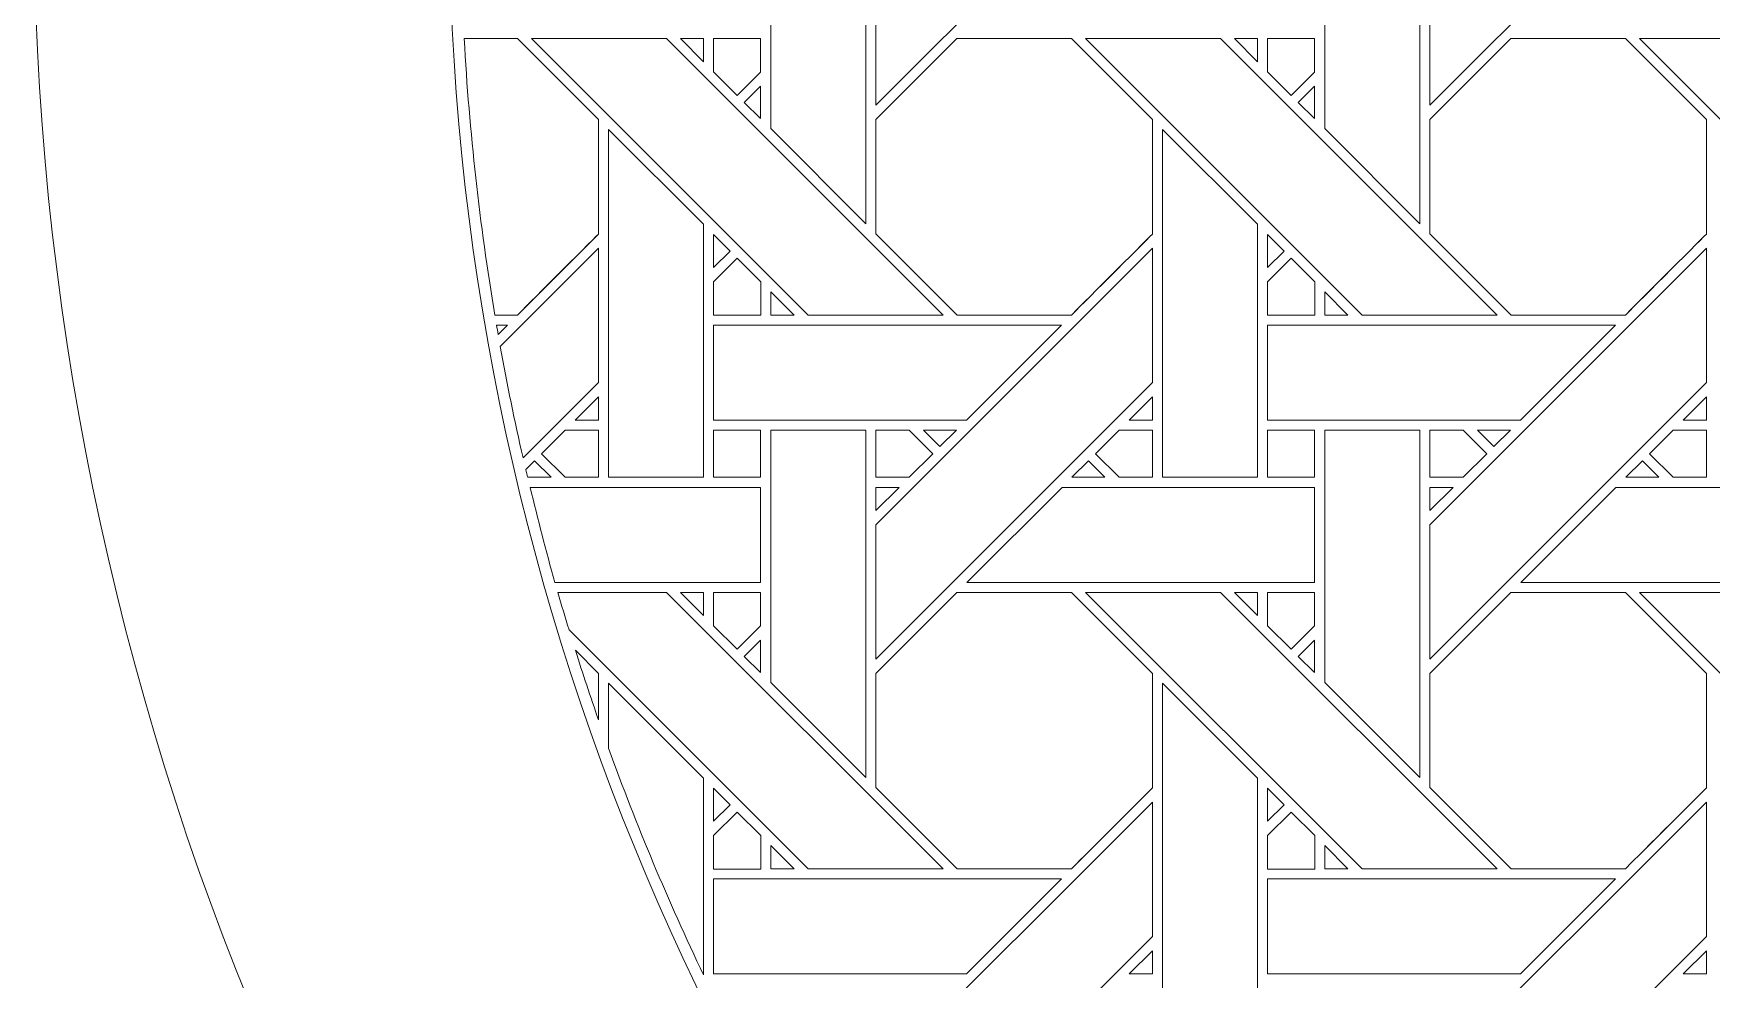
# Model space of a CAD drawing. Header units: inches. Extents: x 7.4 to 17.4, y 4.1 to 14.1.
# Drawn here: x 7.383 to 10.256, y 7.246 to 8.866 of the extents above; entities that cross this region are included whole.
import ezdxf

# ---------------------------------------------------------------- set-up
doc = ezdxf.new("R2010")
doc.units = ezdxf.units.IN
doc.header["$MEASUREMENT"] = 0
doc.layers.add('Design', color=7, linetype='Continuous', lineweight=0)

msp = doc.modelspace()

# ---------------------------------------------------------------- linework, layer by layer
at = {"layer": 'Design'}
for points, knots in [([(12.3829, 14.0948), (9.6214, 14.0948), (7.3829, 11.8562), (7.3829, 9.0948), (7.3829, 6.3333), (9.6214, 4.0948), (12.3829, 4.0948), (15.1443, 4.0948), (17.3829, 6.3333), (17.3829, 9.0948), (17.3829, 11.8562), (15.1443, 14.0948), (12.3829, 14.0948)], [0, 0, 0, 0, 1, 1, 1, 2, 2, 2, 3, 3, 3, 4, 4, 4, 4]), ([(12.3829, 13.3833), (10.0144, 13.3833), (8.0943, 11.4632), (8.0943, 9.0948), (8.0943, 6.7263), (10.0144, 4.8063), (12.3829, 4.8063), (14.7513, 4.8063), (16.6714, 6.7263), (16.6714, 9.0948), (16.6714, 11.4632), (14.7513, 13.3833), (12.3829, 13.3833)], [0, 0, 0, 0, 1, 1, 1, 2, 2, 2, 3, 3, 3, 4, 4, 4, 4]), ([(9.2992, 9.4467), (9.2992, 9.4467), (9.2992, 9.2166), (9.2992, 9.2166), (9.2992, 9.2166), (8.8255, 8.743), (8.8255, 8.743), (8.8255, 8.743), (8.8255, 8.9731), (8.8255, 8.9731), (8.8255, 8.9731), (9.2992, 9.4467), (9.2992, 9.4467)], [0, 0, 0, 0, 1, 1, 1, 2, 2, 2, 3, 3, 3, 4, 4, 4, 4]), ([(9.7742, 8.9731), (9.7742, 8.9731), (10.2479, 9.4467), (10.2479, 9.4467), (10.2479, 9.4467), (10.2479, 9.2166), (10.2479, 9.2166), (10.2479, 9.2166), (9.7742, 8.743), (9.7742, 8.743), (9.7742, 8.743), (9.7742, 8.9731), (9.7742, 8.9731)], [0, 0, 0, 0, 1, 1, 1, 2, 2, 2, 3, 3, 3, 4, 4, 4, 4]), ([(8.6454, 9.1352), (8.6454, 9.1352), (8.8083, 9.1352), (8.8083, 9.1352), (8.8083, 9.1352), (8.8083, 8.5401), (8.8083, 8.5401), (8.8083, 8.5401), (8.6454, 8.703), (8.6454, 8.703), (8.6454, 8.703), (8.6454, 9.1352), (8.6454, 9.1352)], [0, 0, 0, 0, 1, 1, 1, 2, 2, 2, 3, 3, 3, 4, 4, 4, 4]), ([(9.7571, 9.1352), (9.7571, 9.1352), (9.7571, 8.5401), (9.7571, 8.5401), (9.7571, 8.5401), (9.5942, 8.703), (9.5942, 8.703), (9.5942, 8.703), (9.5942, 9.1352), (9.5942, 9.1352), (9.5942, 9.1352), (9.7571, 9.1352), (9.7571, 9.1352)], [0, 0, 0, 0, 1, 1, 1, 2, 2, 2, 3, 3, 3, 4, 4, 4, 4]), ([(8.1204, 8.8573), (8.1204, 8.8573), (8.2116, 8.8573), (8.2116, 8.8573), (8.2116, 8.8573), (8.3504, 8.7186), (8.3504, 8.7186), (8.3504, 8.7186), (8.3504, 8.5224), (8.3504, 8.5224), (8.3326, 8.5044), (8.2207, 8.3927), (8.2117, 8.3837), (8.2117, 8.3837), (8.173, 8.3837), (8.173, 8.3837), (8.147, 8.5389), (8.1292, 8.6969), (8.1204, 8.8573)], [0, 0, 0, 0, 1, 1, 1, 2, 2, 2, 3, 3, 3, 4, 4, 4, 5, 5, 5, 6, 6, 6, 6]), ([(8.2116, 8.8573), (8.2116, 8.8573), (8.3504, 8.7186), (8.3504, 8.7186), (8.3504, 8.7186), (8.3504, 8.5224), (8.3504, 8.5224), (8.3324, 8.5042), (8.2205, 8.3925), (8.2117, 8.3837), (8.2117, 8.3837), (8.173, 8.3837), (8.173, 8.3837), (8.147, 8.5389), (8.1292, 8.6969), (8.1204, 8.8573), (8.1204, 8.8573), (8.2116, 8.8573), (8.2116, 8.8573)], [0, 0, 0, 0, 1, 1, 1, 2, 2, 2, 3, 3, 3, 4, 4, 4, 5, 5, 5, 6, 6, 6, 6]), ([(8.9405, 8.3837), (8.9405, 8.3837), (8.7095, 8.3837), (8.7095, 8.3837), (8.7095, 8.3837), (8.2359, 8.8573), (8.2359, 8.8573), (8.2359, 8.8573), (8.4669, 8.8573), (8.4669, 8.8573), (8.4669, 8.8573), (8.9405, 8.3837), (8.9405, 8.3837)], [0, 0, 0, 0, 1, 1, 1, 2, 2, 2, 3, 3, 3, 4, 4, 4, 4]), ([(8.491, 8.8573), (8.491, 8.8573), (8.5304, 8.8573), (8.5304, 8.8573), (8.5304, 8.8573), (8.5304, 8.8175), (8.5304, 8.8175), (8.5304, 8.8175), (8.491, 8.8573), (8.491, 8.8573)], [0, 0, 0, 0, 1, 1, 1, 2, 2, 2, 3, 3, 3, 3]), ([(8.6278, 8.8573), (8.6278, 8.8573), (8.6278, 8.7997), (8.6278, 8.7997), (8.6278, 8.7997), (8.5879, 8.7598), (8.5879, 8.7598), (8.5879, 8.7598), (8.5476, 8.8001), (8.5476, 8.8001), (8.5476, 8.8001), (8.5476, 8.8573), (8.5476, 8.8573), (8.5476, 8.8573), (8.6278, 8.8573), (8.6278, 8.8573)], [0, 0, 0, 0, 1, 1, 1, 2, 2, 2, 3, 3, 3, 4, 4, 4, 5, 5, 5, 5]), ([(8.6278, 8.7997), (8.6278, 8.7997), (8.5879, 8.7598), (8.5879, 8.7598), (8.5879, 8.7598), (8.5476, 8.8001), (8.5476, 8.8001), (8.5476, 8.8001), (8.5476, 8.8573), (8.5476, 8.8573), (8.5476, 8.8573), (8.6278, 8.8573), (8.6278, 8.8573), (8.6278, 8.8573), (8.6278, 8.7997), (8.6278, 8.7997)], [0, 0, 0, 0, 1, 1, 1, 2, 2, 2, 3, 3, 3, 4, 4, 4, 5, 5, 5, 5]), ([(8.9642, 8.8573), (8.9642, 8.8573), (9.1604, 8.8573), (9.1604, 8.8573), (9.1604, 8.8573), (9.2991, 8.7186), (9.2991, 8.7186), (9.2991, 8.7186), (9.2991, 8.5224), (9.2991, 8.5224), (9.2813, 8.5045), (9.1694, 8.3927), (9.1604, 8.3837), (9.1604, 8.3837), (8.9647, 8.3837), (8.9647, 8.3837), (8.9647, 8.3837), (8.8255, 8.5229), (8.8255, 8.5229), (8.8255, 8.5229), (8.8255, 8.7186), (8.8255, 8.7186), (8.8255, 8.7186), (8.9642, 8.8573), (8.9642, 8.8573)], [0, 0, 0, 0, 1, 1, 1, 2, 2, 2, 3, 3, 3, 4, 4, 4, 5, 5, 5, 6, 6, 6, 7, 7, 7, 8, 8, 8, 8]), ([(8.9642, 8.8573), (8.9642, 8.8573), (9.1604, 8.8573), (9.1604, 8.8573), (9.1604, 8.8573), (9.2991, 8.7186), (9.2991, 8.7186), (9.2991, 8.7186), (9.2991, 8.5224), (9.2991, 8.5224), (9.2811, 8.5043), (9.1692, 8.3926), (9.1604, 8.3837), (9.1604, 8.3837), (8.9647, 8.3837), (8.9647, 8.3837), (8.9647, 8.3837), (8.8255, 8.5229), (8.8255, 8.5229), (8.8255, 8.5229), (8.8255, 8.7186), (8.8255, 8.7186), (8.8255, 8.7186), (8.9642, 8.8573), (8.9642, 8.8573)], [0, 0, 0, 0, 1, 1, 1, 2, 2, 2, 3, 3, 3, 4, 4, 4, 5, 5, 5, 6, 6, 6, 7, 7, 7, 8, 8, 8, 8]), ([(9.4156, 8.8573), (9.4156, 8.8573), (9.8892, 8.3837), (9.8892, 8.3837), (9.8892, 8.3837), (9.6582, 8.3837), (9.6582, 8.3837), (9.6582, 8.3837), (9.1846, 8.8573), (9.1846, 8.8573), (9.1846, 8.8573), (9.4156, 8.8573), (9.4156, 8.8573)], [0, 0, 0, 0, 1, 1, 1, 2, 2, 2, 3, 3, 3, 4, 4, 4, 4]), ([(9.4791, 8.8573), (9.4791, 8.8573), (9.4791, 8.8175), (9.4791, 8.8175), (9.4791, 8.8175), (9.4397, 8.8573), (9.4397, 8.8573), (9.4397, 8.8573), (9.4791, 8.8573), (9.4791, 8.8573)], [0, 0, 0, 0, 1, 1, 1, 2, 2, 2, 3, 3, 3, 3]), ([(9.5766, 8.8573), (9.5766, 8.8573), (9.5766, 8.7997), (9.5766, 8.7997), (9.5766, 8.7997), (9.5366, 8.7598), (9.5366, 8.7598), (9.5366, 8.7598), (9.4963, 8.8001), (9.4963, 8.8001), (9.4963, 8.8001), (9.4963, 8.8573), (9.4963, 8.8573), (9.4963, 8.8573), (9.5766, 8.8573), (9.5766, 8.8573)], [0, 0, 0, 0, 1, 1, 1, 2, 2, 2, 3, 3, 3, 4, 4, 4, 5, 5, 5, 5]), ([(9.5366, 8.7598), (9.5366, 8.7598), (9.4963, 8.8001), (9.4963, 8.8001), (9.4963, 8.8001), (9.4963, 8.8573), (9.4963, 8.8573), (9.4963, 8.8573), (9.5766, 8.8573), (9.5766, 8.8573), (9.5766, 8.8573), (9.5766, 8.7997), (9.5766, 8.7997), (9.5766, 8.7997), (9.5366, 8.7598), (9.5366, 8.7598)], [0, 0, 0, 0, 1, 1, 1, 2, 2, 2, 3, 3, 3, 4, 4, 4, 5, 5, 5, 5]), ([(9.9129, 8.8573), (9.9129, 8.8573), (10.1091, 8.8573), (10.1091, 8.8573), (10.1091, 8.8573), (10.2478, 8.7186), (10.2478, 8.7186), (10.2478, 8.7186), (10.2478, 8.5224), (10.2478, 8.5224), (10.23, 8.5044), (10.1181, 8.3927), (10.1091, 8.3837), (10.1091, 8.3837), (9.9134, 8.3837), (9.9134, 8.3837), (9.9134, 8.3837), (9.7742, 8.5229), (9.7742, 8.5229), (9.7742, 8.5229), (9.7742, 8.7186), (9.7742, 8.7186), (9.7742, 8.7186), (9.9129, 8.8573), (9.9129, 8.8573)], [0, 0, 0, 0, 1, 1, 1, 2, 2, 2, 3, 3, 3, 4, 4, 4, 5, 5, 5, 6, 6, 6, 7, 7, 7, 8, 8, 8, 8]), ([(9.7742, 8.7186), (9.7742, 8.7186), (9.9129, 8.8573), (9.9129, 8.8573), (9.9129, 8.8573), (10.1091, 8.8573), (10.1091, 8.8573), (10.1091, 8.8573), (10.2478, 8.7186), (10.2478, 8.7186), (10.2478, 8.7186), (10.2478, 8.5224), (10.2478, 8.5224), (10.2302, 8.5046), (10.1183, 8.3929), (10.1091, 8.3837), (10.1091, 8.3837), (9.9134, 8.3837), (9.9134, 8.3837), (9.9134, 8.3837), (9.7742, 8.5229), (9.7742, 8.5229), (9.7742, 8.5229), (9.7742, 8.7186), (9.7742, 8.7186)], [0, 0, 0, 0, 1, 1, 1, 2, 2, 2, 3, 3, 3, 4, 4, 4, 5, 5, 5, 6, 6, 6, 7, 7, 7, 8, 8, 8, 8]), ([(10.1334, 8.8573), (10.1334, 8.8573), (10.3643, 8.8573), (10.3643, 8.8573), (10.3643, 8.8573), (10.8379, 8.3837), (10.8379, 8.3837), (10.8379, 8.3837), (10.6069, 8.3837), (10.6069, 8.3837), (10.6069, 8.3837), (10.1334, 8.8573), (10.1334, 8.8573)], [0, 0, 0, 0, 1, 1, 1, 2, 2, 2, 3, 3, 3, 4, 4, 4, 4]), ([(8.6279, 8.7755), (8.6279, 8.7755), (8.6279, 8.7203), (8.6279, 8.7203), (8.6279, 8.7203), (8.6001, 8.7477), (8.6001, 8.7477), (8.6001, 8.7477), (8.6279, 8.7755), (8.6279, 8.7755)], [0, 0, 0, 0, 1, 1, 1, 2, 2, 2, 3, 3, 3, 3]), ([(9.5766, 8.7755), (9.5766, 8.7755), (9.5766, 8.7203), (9.5766, 8.7203), (9.5766, 8.7203), (9.5488, 8.7477), (9.5488, 8.7477), (9.5488, 8.7477), (9.5766, 8.7755), (9.5766, 8.7755)], [0, 0, 0, 0, 1, 1, 1, 2, 2, 2, 3, 3, 3, 3]), ([(8.5303, 8.5394), (8.5303, 8.5394), (8.5303, 8.1057), (8.5303, 8.1057), (8.5303, 8.1057), (8.3676, 8.1057), (8.3676, 8.1057), (8.3676, 8.1057), (8.3676, 8.7015), (8.3676, 8.7015), (8.3676, 8.7015), (8.5303, 8.5394), (8.5303, 8.5394)], [0, 0, 0, 0, 1, 1, 1, 2, 2, 2, 3, 3, 3, 4, 4, 4, 4]), ([(9.4791, 8.5394), (9.4791, 8.5394), (9.4791, 8.1057), (9.4791, 8.1057), (9.4791, 8.1057), (9.3163, 8.1057), (9.3163, 8.1057), (9.3163, 8.1057), (9.3163, 8.7015), (9.3163, 8.7015), (9.3163, 8.7015), (9.4791, 8.5394), (9.4791, 8.5394)], [0, 0, 0, 0, 1, 1, 1, 2, 2, 2, 3, 3, 3, 4, 4, 4, 4]), ([(8.5476, 8.4651), (8.5476, 8.4651), (8.5476, 8.5219), (8.5476, 8.5219), (8.5476, 8.5219), (8.5758, 8.4933), (8.5758, 8.4933), (8.5758, 8.4933), (8.5476, 8.4651), (8.5476, 8.4651)], [0, 0, 0, 0, 1, 1, 1, 2, 2, 2, 3, 3, 3, 3]), ([(9.4964, 8.4651), (9.4964, 8.4651), (9.4964, 8.5219), (9.4964, 8.5219), (9.4964, 8.5219), (9.5246, 8.4933), (9.5246, 8.4933), (9.5246, 8.4933), (9.4964, 8.4651), (9.4964, 8.4651)], [0, 0, 0, 0, 1, 1, 1, 2, 2, 2, 3, 3, 3, 3]), ([(8.3504, 8.498), (8.3504, 8.498), (8.3504, 8.2679), (8.3504, 8.2679), (8.3504, 8.2679), (8.2213, 8.1388), (8.2213, 8.1388), (8.2068, 8.2019), (8.1938, 8.2656), (8.1822, 8.3297), (8.1822, 8.3297), (8.3504, 8.498), (8.3504, 8.498)], [0, 0, 0, 0, 1, 1, 1, 2, 2, 2, 3, 3, 3, 4, 4, 4, 4]), ([(8.5476, 8.3834), (8.5476, 8.3834), (8.5476, 8.4407), (8.5476, 8.4407), (8.5476, 8.4407), (8.5879, 8.4811), (8.5879, 8.4811), (8.5879, 8.4811), (8.6282, 8.4407), (8.6282, 8.4407), (8.6282, 8.4407), (8.6282, 8.3834), (8.6282, 8.3834), (8.6282, 8.3834), (8.5476, 8.3834), (8.5476, 8.3834)], [0, 0, 0, 0, 1, 1, 1, 2, 2, 2, 3, 3, 3, 4, 4, 4, 5, 5, 5, 5]), ([(8.5879, 8.4811), (8.5879, 8.4811), (8.6282, 8.4407), (8.6282, 8.4407), (8.6282, 8.4407), (8.6282, 8.3834), (8.6282, 8.3834), (8.6282, 8.3834), (8.5476, 8.3834), (8.5476, 8.3834), (8.5476, 8.3834), (8.5476, 8.4407), (8.5476, 8.4407), (8.5476, 8.4407), (8.5879, 8.4811), (8.5879, 8.4811)], [0, 0, 0, 0, 1, 1, 1, 2, 2, 2, 3, 3, 3, 4, 4, 4, 5, 5, 5, 5]), ([(8.8255, 8.0244), (8.8255, 8.0244), (9.2992, 8.498), (9.2992, 8.498), (9.2992, 8.498), (9.2992, 8.2679), (9.2992, 8.2679), (9.2992, 8.2679), (8.8255, 7.7943), (8.8255, 7.7943), (8.8255, 7.7943), (8.8255, 8.0244), (8.8255, 8.0244)], [0, 0, 0, 0, 1, 1, 1, 2, 2, 2, 3, 3, 3, 4, 4, 4, 4]), ([(9.4963, 8.3834), (9.4963, 8.3834), (9.4963, 8.4407), (9.4963, 8.4407), (9.4963, 8.4407), (9.5367, 8.4811), (9.5367, 8.4811), (9.5367, 8.4811), (9.577, 8.4407), (9.577, 8.4407), (9.577, 8.4407), (9.577, 8.3834), (9.577, 8.3834), (9.577, 8.3834), (9.4963, 8.3834), (9.4963, 8.3834)], [0, 0, 0, 0, 1, 1, 1, 2, 2, 2, 3, 3, 3, 4, 4, 4, 5, 5, 5, 5]), ([(9.5367, 8.4811), (9.5367, 8.4811), (9.577, 8.4407), (9.577, 8.4407), (9.577, 8.4407), (9.577, 8.3834), (9.577, 8.3834), (9.577, 8.3834), (9.4963, 8.3834), (9.4963, 8.3834), (9.4963, 8.3834), (9.4963, 8.4407), (9.4963, 8.4407), (9.4963, 8.4407), (9.5367, 8.4811), (9.5367, 8.4811)], [0, 0, 0, 0, 1, 1, 1, 2, 2, 2, 3, 3, 3, 4, 4, 4, 5, 5, 5, 5]), ([(9.7742, 8.0244), (9.7742, 8.0244), (10.2479, 8.498), (10.2479, 8.498), (10.2479, 8.498), (10.2479, 8.2679), (10.2479, 8.2679), (10.2479, 8.2679), (9.7742, 7.7943), (9.7742, 7.7943), (9.7742, 7.7943), (9.7742, 8.0244), (9.7742, 8.0244)], [0, 0, 0, 0, 1, 1, 1, 2, 2, 2, 3, 3, 3, 4, 4, 4, 4]), ([(8.6455, 8.3837), (8.6455, 8.3837), (8.6455, 8.4235), (8.6455, 8.4235), (8.6455, 8.4235), (8.6853, 8.3837), (8.6853, 8.3837), (8.6853, 8.3837), (8.6455, 8.3837), (8.6455, 8.3837)], [0, 0, 0, 0, 1, 1, 1, 2, 2, 2, 3, 3, 3, 3]), ([(9.634, 8.3837), (9.634, 8.3837), (9.5943, 8.3837), (9.5943, 8.3837), (9.5943, 8.3837), (9.5943, 8.4235), (9.5943, 8.4235), (9.5943, 8.4235), (9.634, 8.3837), (9.634, 8.3837)], [0, 0, 0, 0, 1, 1, 1, 2, 2, 2, 3, 3, 3, 3]), ([(8.1946, 8.3664), (8.1946, 8.3664), (8.1785, 8.3503), (8.1785, 8.3503), (8.1776, 8.3557), (8.1768, 8.3611), (8.1759, 8.3664), (8.1759, 8.3664), (8.1946, 8.3664), (8.1946, 8.3664)], [0, 0, 0, 0, 1, 1, 1, 2, 2, 2, 3, 3, 3, 3]), ([(8.5476, 8.2037), (8.5476, 8.2037), (8.5476, 8.3664), (8.5476, 8.3664), (8.5476, 8.3664), (9.1433, 8.3664), (9.1433, 8.3664), (9.1433, 8.3664), (8.9806, 8.2037), (8.9806, 8.2037), (8.9806, 8.2037), (8.5476, 8.2037), (8.5476, 8.2037)], [0, 0, 0, 0, 1, 1, 1, 2, 2, 2, 3, 3, 3, 4, 4, 4, 4]), ([(9.4964, 8.2037), (9.4964, 8.2037), (9.4964, 8.3664), (9.4964, 8.3664), (9.4964, 8.3664), (10.0921, 8.3664), (10.0921, 8.3664), (10.0921, 8.3664), (9.9293, 8.2037), (9.9293, 8.2037), (9.9293, 8.2037), (9.4964, 8.2037), (9.4964, 8.2037)], [0, 0, 0, 0, 1, 1, 1, 2, 2, 2, 3, 3, 3, 4, 4, 4, 4]), ([(8.3107, 8.2038), (8.3107, 8.2038), (8.3504, 8.2435), (8.3504, 8.2435), (8.3504, 8.2435), (8.3504, 8.2038), (8.3504, 8.2038), (8.3504, 8.2038), (8.3107, 8.2038), (8.3107, 8.2038)], [0, 0, 0, 0, 1, 1, 1, 2, 2, 2, 3, 3, 3, 3]), ([(9.2594, 8.2038), (9.2594, 8.2038), (9.2992, 8.2435), (9.2992, 8.2435), (9.2992, 8.2435), (9.2992, 8.2038), (9.2992, 8.2038), (9.2992, 8.2038), (9.2594, 8.2038), (9.2594, 8.2038)], [0, 0, 0, 0, 1, 1, 1, 2, 2, 2, 3, 3, 3, 3]), ([(10.2081, 8.2038), (10.2081, 8.2038), (10.2479, 8.2435), (10.2479, 8.2435), (10.2479, 8.2435), (10.2479, 8.2038), (10.2479, 8.2038), (10.2479, 8.2038), (10.2081, 8.2038), (10.2081, 8.2038)], [0, 0, 0, 0, 1, 1, 1, 2, 2, 2, 3, 3, 3, 3]), ([(8.2529, 8.1461), (8.2529, 8.1461), (8.2933, 8.1865), (8.2933, 8.1865), (8.2933, 8.1865), (8.3504, 8.1865), (8.3504, 8.1865), (8.3504, 8.1865), (8.3504, 8.1057), (8.3504, 8.1057), (8.3504, 8.1057), (8.2933, 8.1057), (8.2933, 8.1057), (8.2933, 8.1057), (8.2529, 8.1461), (8.2529, 8.1461)], [0, 0, 0, 0, 1, 1, 1, 2, 2, 2, 3, 3, 3, 4, 4, 4, 5, 5, 5, 5]), ([(8.3504, 8.1865), (8.3504, 8.1865), (8.3504, 8.1057), (8.3504, 8.1057), (8.3504, 8.1057), (8.2933, 8.1057), (8.2933, 8.1057), (8.2933, 8.1057), (8.2529, 8.1461), (8.2529, 8.1461), (8.2529, 8.1461), (8.2933, 8.1865), (8.2933, 8.1865), (8.2933, 8.1865), (8.3504, 8.1865), (8.3504, 8.1865)], [0, 0, 0, 0, 1, 1, 1, 2, 2, 2, 3, 3, 3, 4, 4, 4, 5, 5, 5, 5]), ([(8.6278, 8.1865), (8.6278, 8.1865), (8.6278, 8.1057), (8.6278, 8.1057), (8.6278, 8.1057), (8.5476, 8.1057), (8.5476, 8.1057), (8.5476, 8.1057), (8.5476, 8.1865), (8.5476, 8.1865), (8.5476, 8.1865), (8.6278, 8.1865), (8.6278, 8.1865)], [0, 0, 0, 0, 1, 1, 1, 2, 2, 2, 3, 3, 3, 4, 4, 4, 4]), ([(8.5476, 8.1865), (8.5476, 8.1865), (8.6278, 8.1865), (8.6278, 8.1865), (8.6278, 8.1865), (8.6278, 8.1057), (8.6278, 8.1057), (8.6278, 8.1057), (8.5476, 8.1057), (8.5476, 8.1057), (8.5476, 8.1057), (8.5476, 8.1865), (8.5476, 8.1865)], [0, 0, 0, 0, 1, 1, 1, 2, 2, 2, 3, 3, 3, 4, 4, 4, 4]), ([(8.8083, 8.1865), (8.8083, 8.1865), (8.8083, 7.5914), (8.8083, 7.5914), (8.8083, 7.5914), (8.6454, 7.7543), (8.6454, 7.7543), (8.6454, 7.7543), (8.6454, 8.1865), (8.6454, 8.1865), (8.6454, 8.1865), (8.8083, 8.1865), (8.8083, 8.1865)], [0, 0, 0, 0, 1, 1, 1, 2, 2, 2, 3, 3, 3, 4, 4, 4, 4]), ([(8.8825, 8.1865), (8.8877, 8.1813), (8.9184, 8.1505), (8.9228, 8.1461), (8.9228, 8.1461), (8.8824, 8.1057), (8.8824, 8.1057), (8.8824, 8.1057), (8.8255, 8.1057), (8.8255, 8.1057), (8.8255, 8.1057), (8.8255, 8.1865), (8.8255, 8.1865), (8.8255, 8.1865), (8.8825, 8.1865), (8.8825, 8.1865)], [0, 0, 0, 0, 1, 1, 1, 2, 2, 2, 3, 3, 3, 4, 4, 4, 5, 5, 5, 5]), ([(8.907, 8.162), (8.907, 8.162), (8.9228, 8.1461), (8.9228, 8.1461), (8.9228, 8.1461), (8.8824, 8.1057), (8.8824, 8.1057), (8.8824, 8.1057), (8.8255, 8.1057), (8.8255, 8.1057), (8.8255, 8.1057), (8.8255, 8.1865), (8.8255, 8.1865), (8.8255, 8.1865), (8.8825, 8.1865), (8.8825, 8.1865), (8.8825, 8.1865), (8.907, 8.162), (8.907, 8.162)], [0, 0, 0, 0, 1, 1, 1, 2, 2, 2, 3, 3, 3, 4, 4, 4, 5, 5, 5, 6, 6, 6, 6]), ([(8.9069, 8.1865), (8.9069, 8.1865), (8.9634, 8.1865), (8.9634, 8.1865), (8.9634, 8.1865), (8.9351, 8.1583), (8.9351, 8.1583), (8.9351, 8.1583), (8.9069, 8.1865), (8.9069, 8.1865)], [0, 0, 0, 0, 1, 1, 1, 2, 2, 2, 3, 3, 3, 3]), ([(9.242, 8.1057), (9.242, 8.1057), (9.2017, 8.1461), (9.2017, 8.1461), (9.2017, 8.1461), (9.2421, 8.1865), (9.2421, 8.1865), (9.2421, 8.1865), (9.2991, 8.1865), (9.2991, 8.1865), (9.2991, 8.1865), (9.2991, 8.1057), (9.2991, 8.1057), (9.2991, 8.1057), (9.242, 8.1057), (9.242, 8.1057)], [0, 0, 0, 0, 1, 1, 1, 2, 2, 2, 3, 3, 3, 4, 4, 4, 5, 5, 5, 5]), ([(9.2017, 8.1461), (9.2017, 8.1461), (9.2421, 8.1865), (9.2421, 8.1865), (9.2421, 8.1865), (9.2991, 8.1865), (9.2991, 8.1865), (9.2991, 8.1865), (9.2991, 8.1057), (9.2991, 8.1057), (9.2991, 8.1057), (9.242, 8.1057), (9.242, 8.1057), (9.242, 8.1057), (9.2017, 8.1461), (9.2017, 8.1461)], [0, 0, 0, 0, 1, 1, 1, 2, 2, 2, 3, 3, 3, 4, 4, 4, 5, 5, 5, 5]), ([(9.4963, 8.1865), (9.4963, 8.1865), (9.5766, 8.1865), (9.5766, 8.1865), (9.5766, 8.1865), (9.5766, 8.1057), (9.5766, 8.1057), (9.5766, 8.1057), (9.4963, 8.1057), (9.4963, 8.1057), (9.4963, 8.1057), (9.4963, 8.1865), (9.4963, 8.1865)], [0, 0, 0, 0, 1, 1, 1, 2, 2, 2, 3, 3, 3, 4, 4, 4, 4]), ([(9.5766, 8.1865), (9.5766, 8.1865), (9.5766, 8.1057), (9.5766, 8.1057), (9.5766, 8.1057), (9.4963, 8.1057), (9.4963, 8.1057), (9.4963, 8.1057), (9.4963, 8.1865), (9.4963, 8.1865), (9.4963, 8.1865), (9.5766, 8.1865), (9.5766, 8.1865)], [0, 0, 0, 0, 1, 1, 1, 2, 2, 2, 3, 3, 3, 4, 4, 4, 4]), ([(9.7571, 8.1865), (9.7571, 8.1865), (9.7571, 7.5914), (9.7571, 7.5914), (9.7571, 7.5914), (9.5942, 7.7543), (9.5942, 7.7543), (9.5942, 7.7543), (9.5942, 8.1865), (9.5942, 8.1865), (9.5942, 8.1865), (9.7571, 8.1865), (9.7571, 8.1865)], [0, 0, 0, 0, 1, 1, 1, 2, 2, 2, 3, 3, 3, 4, 4, 4, 4]), ([(9.8313, 8.1865), (9.8364, 8.1813), (9.8672, 8.1505), (9.8716, 8.1461), (9.8716, 8.1461), (9.8312, 8.1057), (9.8312, 8.1057), (9.8312, 8.1057), (9.7742, 8.1057), (9.7742, 8.1057), (9.7742, 8.1057), (9.7742, 8.1865), (9.7742, 8.1865), (9.7742, 8.1865), (9.8313, 8.1865), (9.8313, 8.1865)], [0, 0, 0, 0, 1, 1, 1, 2, 2, 2, 3, 3, 3, 4, 4, 4, 5, 5, 5, 5]), ([(9.7742, 8.1865), (9.7742, 8.1865), (9.8313, 8.1865), (9.8313, 8.1865), (9.8369, 8.1809), (9.8716, 8.1461), (9.8716, 8.1461), (9.8716, 8.1461), (9.8312, 8.1057), (9.8312, 8.1057), (9.8312, 8.1057), (9.7742, 8.1057), (9.7742, 8.1057), (9.7742, 8.1057), (9.7742, 8.1865), (9.7742, 8.1865)], [0, 0, 0, 0, 1, 1, 1, 2, 2, 2, 3, 3, 3, 4, 4, 4, 5, 5, 5, 5]), ([(9.9121, 8.1865), (9.9121, 8.1865), (9.8838, 8.1583), (9.8838, 8.1583), (9.8838, 8.1583), (9.8556, 8.1865), (9.8556, 8.1865), (9.8556, 8.1865), (9.9121, 8.1865), (9.9121, 8.1865)], [0, 0, 0, 0, 1, 1, 1, 2, 2, 2, 3, 3, 3, 3]), ([(10.2479, 8.1865), (10.2479, 8.1865), (10.2479, 8.1057), (10.2479, 8.1057), (10.2479, 8.1057), (10.1907, 8.1057), (10.1907, 8.1057), (10.1907, 8.1057), (10.1504, 8.1461), (10.1504, 8.1461), (10.1504, 8.1461), (10.1908, 8.1865), (10.1908, 8.1865), (10.1908, 8.1865), (10.2479, 8.1865), (10.2479, 8.1865)], [0, 0, 0, 0, 1, 1, 1, 2, 2, 2, 3, 3, 3, 4, 4, 4, 5, 5, 5, 5]), ([(10.1504, 8.1461), (10.1504, 8.1461), (10.1908, 8.1865), (10.1908, 8.1865), (10.1908, 8.1865), (10.2479, 8.1865), (10.2479, 8.1865), (10.2479, 8.1865), (10.2479, 8.1057), (10.2479, 8.1057), (10.2479, 8.1057), (10.1907, 8.1057), (10.1907, 8.1057), (10.1907, 8.1057), (10.1504, 8.1461), (10.1504, 8.1461)], [0, 0, 0, 0, 1, 1, 1, 2, 2, 2, 3, 3, 3, 4, 4, 4, 5, 5, 5, 5]), ([(8.2691, 8.1057), (8.2691, 8.1057), (8.2291, 8.1057), (8.2291, 8.1057), (8.2281, 8.1101), (8.2269, 8.1145), (8.2259, 8.119), (8.2259, 8.119), (8.2408, 8.1339), (8.2408, 8.1339), (8.2408, 8.1339), (8.2691, 8.1057), (8.2691, 8.1057)], [0, 0, 0, 0, 1, 1, 1, 2, 2, 2, 3, 3, 3, 4, 4, 4, 4]), ([(9.2178, 8.1057), (9.2178, 8.1057), (9.1613, 8.1057), (9.1613, 8.1057), (9.1613, 8.1057), (9.1896, 8.1339), (9.1896, 8.1339), (9.1896, 8.1339), (9.2178, 8.1057), (9.2178, 8.1057)], [0, 0, 0, 0, 1, 1, 1, 2, 2, 2, 3, 3, 3, 3]), ([(10.1666, 8.1057), (10.1666, 8.1057), (10.11, 8.1057), (10.11, 8.1057), (10.11, 8.1057), (10.1383, 8.1339), (10.1383, 8.1339), (10.1383, 8.1339), (10.1666, 8.1057), (10.1666, 8.1057)], [0, 0, 0, 0, 1, 1, 1, 2, 2, 2, 3, 3, 3, 3]), ([(8.6279, 8.0885), (8.6279, 8.0885), (8.6279, 7.9257), (8.6279, 7.9257), (8.6279, 7.9257), (8.2758, 7.9257), (8.2758, 7.9257), (8.2605, 7.9795), (8.2465, 8.0339), (8.2333, 8.0885), (8.2333, 8.0885), (8.6279, 8.0885), (8.6279, 8.0885)], [0, 0, 0, 0, 1, 1, 1, 2, 2, 2, 3, 3, 3, 4, 4, 4, 4]), ([(8.8653, 8.0885), (8.8653, 8.0885), (8.8255, 8.0487), (8.8255, 8.0487), (8.8255, 8.0487), (8.8255, 8.0885), (8.8255, 8.0885), (8.8255, 8.0885), (8.8653, 8.0885), (8.8653, 8.0885)], [0, 0, 0, 0, 1, 1, 1, 2, 2, 2, 3, 3, 3, 3]), ([(8.9813, 7.9257), (8.9813, 7.9257), (9.1442, 8.0885), (9.1442, 8.0885), (9.1442, 8.0885), (9.5766, 8.0885), (9.5766, 8.0885), (9.5766, 8.0885), (9.5766, 7.9257), (9.5766, 7.9257), (9.5766, 7.9257), (8.9813, 7.9257), (8.9813, 7.9257)], [0, 0, 0, 0, 1, 1, 1, 2, 2, 2, 3, 3, 3, 4, 4, 4, 4]), ([(9.8141, 8.0885), (9.8141, 8.0885), (9.7742, 8.0487), (9.7742, 8.0487), (9.7742, 8.0487), (9.7742, 8.0885), (9.7742, 8.0885), (9.7742, 8.0885), (9.8141, 8.0885), (9.8141, 8.0885)], [0, 0, 0, 0, 1, 1, 1, 2, 2, 2, 3, 3, 3, 3]), ([(10.0929, 8.0885), (10.0929, 8.0885), (10.5253, 8.0885), (10.5253, 8.0885), (10.5253, 8.0885), (10.5253, 7.9257), (10.5253, 7.9257), (10.5253, 7.9257), (9.9301, 7.9257), (9.9301, 7.9257), (9.9301, 7.9257), (10.0929, 8.0885), (10.0929, 8.0885)], [0, 0, 0, 0, 1, 1, 1, 2, 2, 2, 3, 3, 3, 4, 4, 4, 4]), ([(8.2808, 7.9086), (8.2808, 7.9086), (8.4669, 7.9086), (8.4669, 7.9086), (8.4669, 7.9086), (8.9405, 7.435), (8.9405, 7.435), (8.9405, 7.435), (8.7095, 7.435), (8.7095, 7.435), (8.7095, 7.435), (8.2999, 7.8446), (8.2999, 7.8446), (8.2934, 7.8659), (8.287, 7.8872), (8.2808, 7.9086)], [0, 0, 0, 0, 1, 1, 1, 2, 2, 2, 3, 3, 3, 4, 4, 4, 5, 5, 5, 5]), ([(8.5304, 7.9086), (8.5304, 7.9086), (8.5304, 7.8688), (8.5304, 7.8688), (8.5304, 7.8688), (8.491, 7.9086), (8.491, 7.9086), (8.491, 7.9086), (8.5304, 7.9086), (8.5304, 7.9086)], [0, 0, 0, 0, 1, 1, 1, 2, 2, 2, 3, 3, 3, 3]), ([(8.6278, 7.9086), (8.6278, 7.9086), (8.6278, 7.851), (8.6278, 7.851), (8.6278, 7.851), (8.5879, 7.8111), (8.5879, 7.8111), (8.5879, 7.8111), (8.5476, 7.8514), (8.5476, 7.8514), (8.5476, 7.8514), (8.5476, 7.9086), (8.5476, 7.9086), (8.5476, 7.9086), (8.6278, 7.9086), (8.6278, 7.9086)], [0, 0, 0, 0, 1, 1, 1, 2, 2, 2, 3, 3, 3, 4, 4, 4, 5, 5, 5, 5]), ([(8.5879, 7.8111), (8.5879, 7.8111), (8.5476, 7.8514), (8.5476, 7.8514), (8.5476, 7.8514), (8.5476, 7.9086), (8.5476, 7.9086), (8.5476, 7.9086), (8.6278, 7.9086), (8.6278, 7.9086), (8.6278, 7.9086), (8.6278, 7.851), (8.6278, 7.851), (8.6278, 7.851), (8.5879, 7.8111), (8.5879, 7.8111)], [0, 0, 0, 0, 1, 1, 1, 2, 2, 2, 3, 3, 3, 4, 4, 4, 5, 5, 5, 5]), ([(8.8255, 7.5742), (8.8255, 7.5742), (8.8255, 7.7699), (8.8255, 7.7699), (8.8255, 7.7699), (8.9642, 7.9086), (8.9642, 7.9086), (8.9642, 7.9086), (9.1604, 7.9086), (9.1604, 7.9086), (9.1604, 7.9086), (9.2991, 7.7699), (9.2991, 7.7699), (9.2991, 7.7699), (9.2991, 7.5737), (9.2991, 7.5737), (9.2813, 7.5557), (9.1694, 7.444), (9.1604, 7.435), (9.1604, 7.435), (8.9647, 7.435), (8.9647, 7.435), (8.9647, 7.435), (8.8255, 7.5742), (8.8255, 7.5742)], [0, 0, 0, 0, 1, 1, 1, 2, 2, 2, 3, 3, 3, 4, 4, 4, 5, 5, 5, 6, 6, 6, 7, 7, 7, 8, 8, 8, 8]), ([(8.8255, 7.7699), (8.8255, 7.7699), (8.9642, 7.9086), (8.9642, 7.9086), (8.9642, 7.9086), (9.1604, 7.9086), (9.1604, 7.9086), (9.1604, 7.9086), (9.2991, 7.7699), (9.2991, 7.7699), (9.2991, 7.7699), (9.2991, 7.5737), (9.2991, 7.5737), (9.2812, 7.5556), (9.1693, 7.4439), (9.1604, 7.435), (9.1604, 7.435), (8.9647, 7.435), (8.9647, 7.435), (8.9647, 7.435), (8.8255, 7.5742), (8.8255, 7.5742), (8.8255, 7.5742), (8.8255, 7.7699), (8.8255, 7.7699)], [0, 0, 0, 0, 1, 1, 1, 2, 2, 2, 3, 3, 3, 4, 4, 4, 5, 5, 5, 6, 6, 6, 7, 7, 7, 8, 8, 8, 8]), ([(9.1846, 7.9086), (9.1846, 7.9086), (9.4156, 7.9086), (9.4156, 7.9086), (9.4156, 7.9086), (9.8892, 7.435), (9.8892, 7.435), (9.8892, 7.435), (9.6582, 7.435), (9.6582, 7.435), (9.6582, 7.435), (9.1846, 7.9086), (9.1846, 7.9086)], [0, 0, 0, 0, 1, 1, 1, 2, 2, 2, 3, 3, 3, 4, 4, 4, 4]), ([(9.4791, 7.9086), (9.4791, 7.9086), (9.4791, 7.8688), (9.4791, 7.8688), (9.4791, 7.8688), (9.4397, 7.9086), (9.4397, 7.9086), (9.4397, 7.9086), (9.4791, 7.9086), (9.4791, 7.9086)], [0, 0, 0, 0, 1, 1, 1, 2, 2, 2, 3, 3, 3, 3]), ([(9.5766, 7.9086), (9.5766, 7.9086), (9.5766, 7.851), (9.5766, 7.851), (9.5766, 7.851), (9.5366, 7.8111), (9.5366, 7.8111), (9.5366, 7.8111), (9.4963, 7.8514), (9.4963, 7.8514), (9.4963, 7.8514), (9.4963, 7.9086), (9.4963, 7.9086), (9.4963, 7.9086), (9.5766, 7.9086), (9.5766, 7.9086)], [0, 0, 0, 0, 1, 1, 1, 2, 2, 2, 3, 3, 3, 4, 4, 4, 5, 5, 5, 5]), ([(9.5366, 7.8111), (9.5366, 7.8111), (9.4963, 7.8514), (9.4963, 7.8514), (9.4963, 7.8514), (9.4963, 7.9086), (9.4963, 7.9086), (9.4963, 7.9086), (9.5766, 7.9086), (9.5766, 7.9086), (9.5766, 7.9086), (9.5766, 7.851), (9.5766, 7.851), (9.5766, 7.851), (9.5366, 7.8111), (9.5366, 7.8111)], [0, 0, 0, 0, 1, 1, 1, 2, 2, 2, 3, 3, 3, 4, 4, 4, 5, 5, 5, 5]), ([(9.9129, 7.9086), (9.9129, 7.9086), (10.1091, 7.9086), (10.1091, 7.9086), (10.1091, 7.9086), (10.2478, 7.7699), (10.2478, 7.7699), (10.2478, 7.7699), (10.2478, 7.5737), (10.2478, 7.5737), (10.23, 7.5557), (10.1181, 7.444), (10.1091, 7.435), (10.1091, 7.435), (9.9134, 7.435), (9.9134, 7.435), (9.9134, 7.435), (9.7742, 7.5742), (9.7742, 7.5742), (9.7742, 7.5742), (9.7742, 7.7699), (9.7742, 7.7699), (9.7742, 7.7699), (9.9129, 7.9086), (9.9129, 7.9086)], [0, 0, 0, 0, 1, 1, 1, 2, 2, 2, 3, 3, 3, 4, 4, 4, 5, 5, 5, 6, 6, 6, 7, 7, 7, 8, 8, 8, 8]), ([(9.7742, 7.5742), (9.7742, 7.5742), (9.7742, 7.7699), (9.7742, 7.7699), (9.7742, 7.7699), (9.9129, 7.9086), (9.9129, 7.9086), (9.9129, 7.9086), (10.1091, 7.9086), (10.1091, 7.9086), (10.1091, 7.9086), (10.2478, 7.7699), (10.2478, 7.7699), (10.2478, 7.7699), (10.2478, 7.5737), (10.2478, 7.5737), (10.2301, 7.5558), (10.1182, 7.444), (10.1091, 7.435), (10.1091, 7.435), (9.9134, 7.435), (9.9134, 7.435), (9.9134, 7.435), (9.7742, 7.5742), (9.7742, 7.5742)], [0, 0, 0, 0, 1, 1, 1, 2, 2, 2, 3, 3, 3, 4, 4, 4, 5, 5, 5, 6, 6, 6, 7, 7, 7, 8, 8, 8, 8]), ([(10.1334, 7.9086), (10.1334, 7.9086), (10.3643, 7.9086), (10.3643, 7.9086), (10.3643, 7.9086), (10.838, 7.435), (10.838, 7.435), (10.838, 7.435), (10.6069, 7.435), (10.6069, 7.435), (10.6069, 7.435), (10.1334, 7.9086), (10.1334, 7.9086)], [0, 0, 0, 0, 1, 1, 1, 2, 2, 2, 3, 3, 3, 4, 4, 4, 4]), ([(8.6279, 7.8268), (8.6279, 7.8268), (8.6279, 7.7716), (8.6279, 7.7716), (8.6279, 7.7716), (8.6001, 7.799), (8.6001, 7.799), (8.6001, 7.799), (8.6279, 7.8268), (8.6279, 7.8268)], [0, 0, 0, 0, 1, 1, 1, 2, 2, 2, 3, 3, 3, 3]), ([(9.5766, 7.8268), (9.5766, 7.8268), (9.5766, 7.7716), (9.5766, 7.7716), (9.5766, 7.7716), (9.5488, 7.799), (9.5488, 7.799), (9.5488, 7.799), (9.5766, 7.8268), (9.5766, 7.8268)], [0, 0, 0, 0, 1, 1, 1, 2, 2, 2, 3, 3, 3, 3]), ([(8.3108, 7.8095), (8.3108, 7.8095), (8.3504, 7.7699), (8.3504, 7.7699), (8.3504, 7.7699), (8.3504, 7.6904), (8.3504, 7.6904), (8.3366, 7.7299), (8.3234, 7.7695), (8.3108, 7.8095)], [0, 0, 0, 0, 1, 1, 1, 2, 2, 2, 3, 3, 3, 3]), ([(8.3676, 7.7528), (8.3676, 7.7528), (8.5303, 7.5906), (8.5303, 7.5906), (8.5303, 7.5906), (8.5303, 7.2533), (8.5303, 7.2533), (8.4699, 7.3794), (8.4156, 7.509), (8.3676, 7.6416), (8.3676, 7.6416), (8.3676, 7.7528), (8.3676, 7.7528)], [0, 0, 0, 0, 1, 1, 1, 2, 2, 2, 3, 3, 3, 4, 4, 4, 4]), ([(9.4791, 7.5906), (9.4791, 7.5906), (9.4791, 7.157), (9.4791, 7.157), (9.4791, 7.157), (9.3163, 7.157), (9.3163, 7.157), (9.3163, 7.157), (9.3163, 7.7528), (9.3163, 7.7528), (9.3163, 7.7528), (9.4791, 7.5906), (9.4791, 7.5906)], [0, 0, 0, 0, 1, 1, 1, 2, 2, 2, 3, 3, 3, 4, 4, 4, 4]), ([(8.5758, 7.5446), (8.5758, 7.5446), (8.5476, 7.5164), (8.5476, 7.5164), (8.5476, 7.5164), (8.5476, 7.5732), (8.5476, 7.5732), (8.5476, 7.5732), (8.5758, 7.5446), (8.5758, 7.5446)], [0, 0, 0, 0, 1, 1, 1, 2, 2, 2, 3, 3, 3, 3]), ([(9.4964, 7.5164), (9.4964, 7.5164), (9.4964, 7.5732), (9.4964, 7.5732), (9.4964, 7.5732), (9.5246, 7.5446), (9.5246, 7.5446), (9.5246, 7.5446), (9.4964, 7.5164), (9.4964, 7.5164)], [0, 0, 0, 0, 1, 1, 1, 2, 2, 2, 3, 3, 3, 3]), ([(8.5476, 7.492), (8.5476, 7.492), (8.5879, 7.5323), (8.5879, 7.5323), (8.5879, 7.5323), (8.6282, 7.492), (8.6282, 7.492), (8.6282, 7.492), (8.6282, 7.4347), (8.6282, 7.4347), (8.6282, 7.4347), (8.5476, 7.4347), (8.5476, 7.4347), (8.5476, 7.4347), (8.5476, 7.492), (8.5476, 7.492)], [0, 0, 0, 0, 1, 1, 1, 2, 2, 2, 3, 3, 3, 4, 4, 4, 5, 5, 5, 5]), ([(8.5476, 7.492), (8.5476, 7.492), (8.5879, 7.5323), (8.5879, 7.5323), (8.5879, 7.5323), (8.6282, 7.492), (8.6282, 7.492), (8.6282, 7.492), (8.6282, 7.4347), (8.6282, 7.4347), (8.6282, 7.4347), (8.5476, 7.4347), (8.5476, 7.4347), (8.5476, 7.4347), (8.5476, 7.492), (8.5476, 7.492)], [0, 0, 0, 0, 1, 1, 1, 2, 2, 2, 3, 3, 3, 4, 4, 4, 5, 5, 5, 5]), ([(8.8255, 7.0756), (8.8255, 7.0756), (9.2992, 7.5492), (9.2992, 7.5492), (9.2992, 7.5492), (9.2992, 7.3192), (9.2992, 7.3192), (9.2992, 7.3192), (8.8255, 6.8455), (8.8255, 6.8455), (8.8255, 6.8455), (8.8255, 7.0756), (8.8255, 7.0756)], [0, 0, 0, 0, 1, 1, 1, 2, 2, 2, 3, 3, 3, 4, 4, 4, 4]), ([(9.4963, 7.4347), (9.4963, 7.4347), (9.4963, 7.492), (9.4963, 7.492), (9.4963, 7.492), (9.5367, 7.5323), (9.5367, 7.5323), (9.5367, 7.5323), (9.577, 7.492), (9.577, 7.492), (9.577, 7.492), (9.577, 7.4347), (9.577, 7.4347), (9.577, 7.4347), (9.4963, 7.4347), (9.4963, 7.4347)], [0, 0, 0, 0, 1, 1, 1, 2, 2, 2, 3, 3, 3, 4, 4, 4, 5, 5, 5, 5]), ([(9.5367, 7.5323), (9.5367, 7.5323), (9.577, 7.492), (9.577, 7.492), (9.577, 7.492), (9.577, 7.4347), (9.577, 7.4347), (9.577, 7.4347), (9.4963, 7.4347), (9.4963, 7.4347), (9.4963, 7.4347), (9.4963, 7.492), (9.4963, 7.492), (9.4963, 7.492), (9.5367, 7.5323), (9.5367, 7.5323)], [0, 0, 0, 0, 1, 1, 1, 2, 2, 2, 3, 3, 3, 4, 4, 4, 5, 5, 5, 5]), ([(9.7742, 7.0756), (9.7742, 7.0756), (10.2479, 7.5492), (10.2479, 7.5492), (10.2479, 7.5492), (10.2479, 7.3192), (10.2479, 7.3192), (10.2479, 7.3192), (9.7742, 6.8455), (9.7742, 6.8455), (9.7742, 6.8455), (9.7742, 7.0756), (9.7742, 7.0756)], [0, 0, 0, 0, 1, 1, 1, 2, 2, 2, 3, 3, 3, 4, 4, 4, 4]), ([(8.6853, 7.4349), (8.6853, 7.4349), (8.6455, 7.4349), (8.6455, 7.4349), (8.6455, 7.4349), (8.6455, 7.4747), (8.6455, 7.4747), (8.6455, 7.4747), (8.6853, 7.4349), (8.6853, 7.4349)], [0, 0, 0, 0, 1, 1, 1, 2, 2, 2, 3, 3, 3, 3]), ([(9.634, 7.4349), (9.634, 7.4349), (9.5943, 7.4349), (9.5943, 7.4349), (9.5943, 7.4349), (9.5943, 7.4747), (9.5943, 7.4747), (9.5943, 7.4747), (9.634, 7.4349), (9.634, 7.4349)], [0, 0, 0, 0, 1, 1, 1, 2, 2, 2, 3, 3, 3, 3]), ([(8.5476, 7.255), (8.5476, 7.255), (8.5476, 7.4177), (8.5476, 7.4177), (8.5476, 7.4177), (9.1433, 7.4177), (9.1433, 7.4177), (9.1433, 7.4177), (8.9806, 7.255), (8.9806, 7.255), (8.9806, 7.255), (8.5476, 7.255), (8.5476, 7.255)], [0, 0, 0, 0, 1, 1, 1, 2, 2, 2, 3, 3, 3, 4, 4, 4, 4]), ([(9.4964, 7.255), (9.4964, 7.255), (9.4964, 7.4177), (9.4964, 7.4177), (9.4964, 7.4177), (10.0921, 7.4177), (10.0921, 7.4177), (10.0921, 7.4177), (9.9293, 7.255), (9.9293, 7.255), (9.9293, 7.255), (9.4964, 7.255), (9.4964, 7.255)], [0, 0, 0, 0, 1, 1, 1, 2, 2, 2, 3, 3, 3, 4, 4, 4, 4]), ([(9.2594, 7.255), (9.2594, 7.255), (9.2992, 7.2948), (9.2992, 7.2948), (9.2992, 7.2948), (9.2992, 7.255), (9.2992, 7.255), (9.2992, 7.255), (9.2594, 7.255), (9.2594, 7.255)], [0, 0, 0, 0, 1, 1, 1, 2, 2, 2, 3, 3, 3, 3]), ([(10.2081, 7.255), (10.2081, 7.255), (10.2479, 7.2948), (10.2479, 7.2948), (10.2479, 7.2948), (10.2479, 7.255), (10.2479, 7.255), (10.2479, 7.255), (10.2081, 7.255), (10.2081, 7.255)], [0, 0, 0, 0, 1, 1, 1, 2, 2, 2, 3, 3, 3, 3])]:
    msp.add_open_spline(points, degree=3, knots=knots, dxfattribs=at)

doc.saveas('drawing.dxf')
